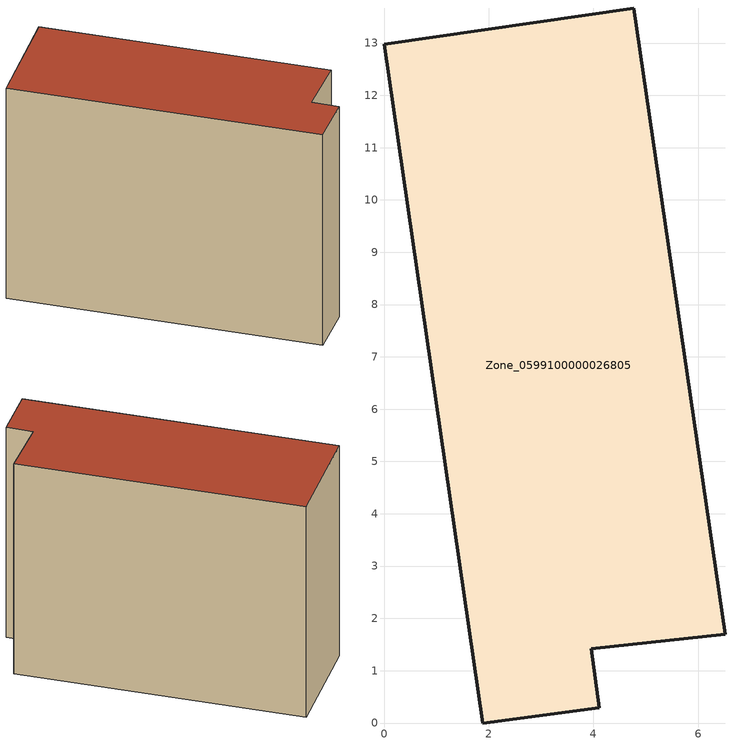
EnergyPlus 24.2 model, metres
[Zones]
Zone_0599100000026805
 floor ground (C_G): 0,12.98 4.77,13.67 6.52,1.7 3.96,1.42 4.11,0.29 1.89,0 z0
 wall outside (C_F): 1.89,0 4.11,0.29 3.96,1.42 6.52,1.7 4.77,13.67 0,12.98 1.89,0 z0:9.83
 roof outside (C_R): 4.77,13.67 0,12.98 1.89,0 4.11,0.29 3.96,1.42 6.52,1.7 z9.83
[BUILDING]
Pand.0599100000026805: North Axis=0; Terrain=City; Loads Convergence Tolerance Value=0.04; Temperature Convergence Tolerance Value=0.4; Solar Distribution=FullExterior; Maximum Number of Warmup Days=25; Minimum Number of Warmup Days=1
[Site:Location]
Rotterdam.The.Hague.AP_ZH_NLD Design_Conditions: Latitude=51.96; Longitude=4.45; Time Zone=1; Elevation=-4.5
[SITE:GROUNDTEMPERATURE:BUILDINGSURFACE]
18, 18, 18, 18, 18, 18, 18, 18, 18, 18, 18, 18
[MATERIAL] Thermal Absorptance=0.9; Solar Absorptance=0.7; Visible Absorptance=0.7
Name | Roughness | Thickness | Conductivity | Density | Specific Heat
G.TI.1946 | MediumSmooth | 0.15 | 1 | 540 | 1210
F.TI.1946 | Rough | 0.3 | 0.857143 | 1920 | 840
R.TI.1946 | MediumRough | 0.2 | 0.1 | 1500 | 1000
[CONSTRUCTION]
C_G: G.TI.1946
C_F: F.TI.1946
C_R: R.TI.1946
[ZONE]
Zone_0599100000026805: Type=1; Multiplier=1; Ceiling Height=Autocalculate; Volume=Autocalculate; Floor Area=autocalculate; Part of Total Floor Area=Yes
[ZONEINFILTRATION:DESIGNFLOWRATE]
Infil_Zone_0599100000026805: Zone or ZoneList or Space or SpaceList=Zone_0599100000026805; Schedule=AlwaysOn; Design Flow Rate Calculation Method=Flow/Area; Flow Rate per Floor Area=0.003; Constant Term Coefficient=1; Temperature Term Coefficient=0; Velocity Term Coefficient=0; Velocity Squared Term Coefficient=0
[HVACTEMPLATE:ZONE:IDEALLOADSAIRSYSTEM]
Zone_0599100000026805: Maximum Heating Supply Air Temperature=50; Minimum Cooling Supply Air Temperature=13; Maximum Heating Supply Air Humidity Ratio=0.0156; Minimum Cooling Supply Air Humidity Ratio=0.0077; Heating Limit=NoLimit; Cooling Limit=NoLimit; Dehumidification Control Type=ConstantSensibleHeatRatio; Cooling Sensible Heat Ratio=0.7; Dehumidification Setpoint=60; Humidification Control Type=None; Humidification Setpoint=30; Outdoor Air Method=None; Outdoor Air Flow Rate per Person=0.00944; Outdoor Air Flow Rate per Zone Floor Area=0; Outdoor Air Flow Rate per Zone=0; Demand Controlled Ventilation Type=None; Outdoor Air Economizer Type=NoEconomizer; Heat Recovery Type=None; Sensible Heat Recovery Effectiveness=0.7; Latent Heat Recovery Effectiveness=0.65
[ZONECONTROL:THERMOSTAT]
ThermostatControl_Zone_0599100000026805: Zone or ZoneList=Zone_0599100000026805; Control Type Schedule=DualSetpointControlType; Control 1=Thermostat_Zone_0599100000026805; Temperature Difference Between Cutout And Setpoint=0
[THERMOSTATSETPOINT:DUALSETPOINT]
Thermostat_Zone_0599100000026805: Heating Setpoint Temperature Schedule=HeatingSetpoint_Zone_0599100000026805; Cooling Setpoint Temperature Schedule=CoolingSetpoint_Zone_0599100000026805
[SCHEDULE:COMPACT]
HeatingSetpoint_Zone_0599100000026805: Through: 12/31, For: AllDays, Until: 24:00, 21
CoolingSetpoint_Zone_0599100000026805: Through: 12/31, For: AllDays, Until: 24:00, 24
DualSetpointControlType: Through: 12/31, For: AllDays, Until: 24:00, 4
AlwaysOn: Through: 12/31, For: AllDays, Until: 24:00, 1
